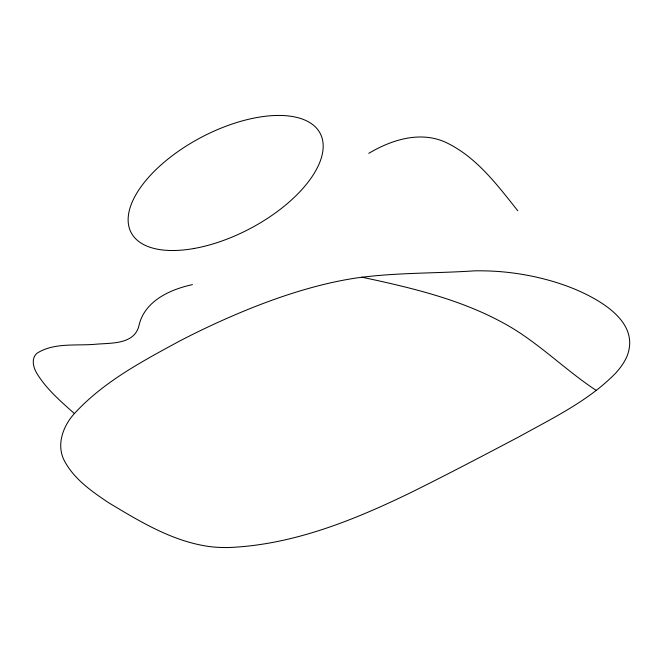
<?xml version="1.0" encoding="UTF-8"?>
<svg xmlns="http://www.w3.org/2000/svg" width="663" height="663" viewBox="0 0 663 663"><rect width="100%" height="100%" fill="white"/><g stroke="black" fill="none" stroke-linecap="round" stroke-linejoin="round"><path stroke-width="0.99" d="M74.413 413.563C62.811 426.201 55.825 445.586 64.833 461.597C74.563 479.448 91.801 491.424 108.301 502.513C140.05 521.665 173.225 541.911 210.693 546.726A173.06 83.903 -27.7 0 0 227.881 547.547C291.662 545.201 352.244 520.878 409.03 493.454C446.29 475.073 483.07 455.713 519.833 436.353C553.323 417.707 588.993 400.684 615.993 372.797A68.753 33.332 -27.7 0 0 627.438 355.128C639.356 322.185 601.349 300.687 576.503 289.864A500.076 242.443 -27.7 0 0 550.945 280.863C532.555 275.609 513.593 272.36 494.49 271.242A310.218 150.393 -27.7 0 0 474.559 270.844C434.464 273.546 394.054 272.427 354.224 278.303A259.565 125.837 -27.7 0 0 326.834 283.706C288.297 292.864 251.178 307.168 215.218 323.619A411.499 199.497 -27.7 0 0 179.963 340.857C142.504 361.211 103.519 381.697 74.413 413.563C60.772 401.43 46.551 389.231 36.929 373.493C33.274 367.493 30.863 358.385 37.103 353.164C54.457 342.274 76.419 346.053 95.92 344.213C110.854 342.895 133.735 344.652 138.782 326.395C143.912 301.325 169.736 289.491 192.444 284.634M368.777 153.352C391.336 139.876 419.969 130.768 445.312 142.155C476.167 156.501 497.126 184.828 517.778 210.751M361.675 277.142C413.927 288.289 467.316 300.811 513.485 328.831C542.831 346.973 567.495 371.512 596.286 390.457M194.044 248.492A106.751 51.755 -27.7 0 0 321.364 135.99A106.751 51.755 -27.7 0 0 161.557 164.465A106.751 51.755 -27.7 0 0 194.044 248.492"/></g></svg>
